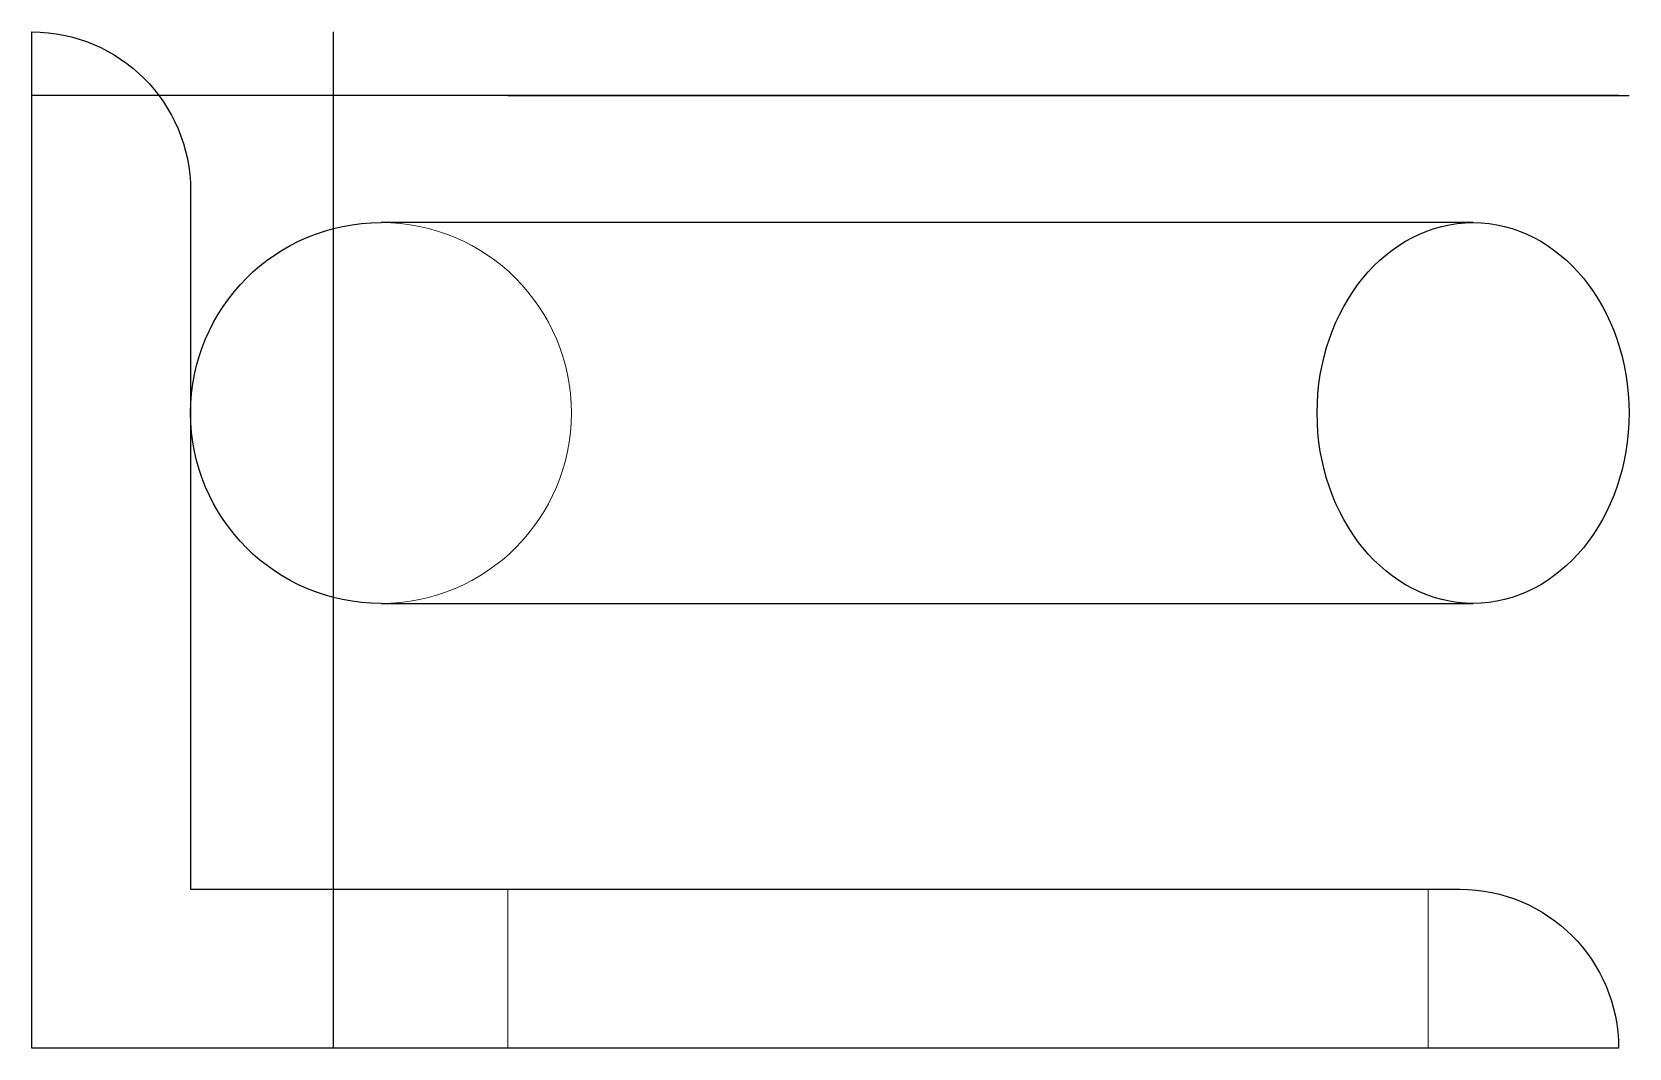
# Model space of a CAD drawing. Header units: millimetres. Extents: x -9.5 to 40.8, y -30 to 2.
import ezdxf
from ezdxf.lldxf.tags import DXFTag

# ---------------------------------------------------------------- set-up
doc = ezdxf.new("R2010")
doc.units = ezdxf.units.MM
for name, color, linetype, true_color in [('ORTHO$30', 7, 'Continuous', 0xffffff), ('ORTHO$32', 7, 'Continuous', 0xffffff), ('ORTHO$33', 7, 'Continuous', 0xffffff)]:
    doc.layers.add(name, color=color, linetype=linetype, true_color=true_color)
tags = doc.linetypes.add('DASHED', pattern=[25.72, 12.86, -12.86]).pattern_tags.tags
tags[6:7] = [DXFTag(74, 4), DXFTag(75, 0), DXFTag(340, '0'), DXFTag(46, 0.0), DXFTag(50, 0.0), DXFTag(44, 0.0), DXFTag(45, 0.0)]
tags[4:5] = [DXFTag(74, 4), DXFTag(75, 0), DXFTag(340, '0'), DXFTag(46, 0.0), DXFTag(50, 0.0), DXFTag(44, 0.0), DXFTag(45, 0.0)]

msp = doc.modelspace()

# ---------------------------------------------------------------- linework, layer by layer
at = {"layer": 'ORTHO$30', "color": 72, "linetype": 'Continuous', "lineweight": 25}
for p, q in [((40.5, 0, -170.3), (-9.5, 0, -170.3)), ((-9.5, 0, -170.3), (-9.5, 0, -110.3)), ((40.5, 0, -110.3), (-9.5, 0, -110.3)), ((-4.5, 0, 80), (-4.5, 0, -110.299)), ((31, 0, 137.32), (-0.702, 0, 92.045)), ((7.5, 0, -164.04), (7.5, 0, -156.556)), ((7.5, 0, -124.038), (7.5, 0, -116.557)), ((7.5, 0, -110.299), (7.5, 0, 80)), ((9.128, 0, 85.162), (40.829, 0, 130.437)), ((30, 0, -124.8), (10, 0, -124.8)), ((10, 0, -155.8), (30, 0, -155.8)), ((30, 0, -164.8), (10, 0, -164.8)), ((10, 0, -115.8), (30, 0, -115.8)), ((31, 0, 137.32), (40.829, 0, 130.437)), ((40.5, 0, -170.3), (40.5, 0, -110.3))]:
    msp.add_line(p, q, dxfattribs=at)
at = {"layer": 'ORTHO$30', "color": 53, "linetype": 'DASHED', "lineweight": 18}
for p, q in [((-4.5, 0, -165.271), (7.5, 0, -165.271)), ((-4.5, 0, -170.3), (-4.5, 0, -110.3)), ((7.5, 0, -165.271), (7.5, 0, -164.04)), ((7.5, 0, -156.556), (7.5, 0, -124.038)), ((7.5, 0, -116.557), (7.5, 0, -110.299))]:
    msp.add_line(p, q, dxfattribs=at)
at = {"layer": 'ORTHO$30', "color": 72, "linetype": 'Continuous', "lineweight": 25, "extrusion": (0, -1, 0)}
msp.add_arc((16.5, 80), 21, 145, 180, dxfattribs=at)
at = {"layer": 'ORTHO$30', "color": 72, "linetype": 'Continuous', "lineweight": 25, "extrusion": (0, 1, 0)}
for centre, radius, start, end in [((-10, -120.3), 4.5, 270, 90), ((-10, -160.3), 4.5, 270, 90), ((-16.5, 80), 9, 0, 35), ((-30, -120.3), 4.5, 90, 270), ((-30, -160.3), 4.5, 90, 270)]:
    msp.add_arc(centre, radius, start, end, dxfattribs=at)
at = {"layer": 'ORTHO$32', "color": 72, "linetype": 'Continuous', "lineweight": 25}
for p, q in [((-9.5, -30), (-9.5, 2)), ((-4.5, -3), (-4.5, -25)), ((4.213, -4), (1.5, -4)), ((35.915, -4), (4.213, -4)), ((1.5, -16), (4.213, -16)), ((4.213, -16), (35.915, -16)), ((-4.5, -25), (35.5, -25)), ((40.5, -30), (-9.5, -30))]:
    msp.add_line(p, q, dxfattribs=at)
at = {"layer": 'ORTHO$32', "color": 53, "linetype": 'DASHED', "lineweight": 18}
for p, q in [((5.5, -25), (5.5, -30)), ((34.5, -30), (34.5, -25))]:
    msp.add_line(p, q, dxfattribs=at)
at = {"layer": 'ORTHO$32', "color": 72, "linetype": 'Continuous', "lineweight": 25, "extrusion": (0, 0, -1)}
for centre, radius, start, end in [((9.5, -3), 5, 90, 180), ((-1.5, -10), 6, 0, 90), ((-1.5, -10), 6, 270, 0), ((-35.5, -30), 5, 90, 180)]:
    msp.add_arc(centre, radius, start, end, dxfattribs=at)
at = {"layer": 'ORTHO$32', "color": 53, "linetype": 'DASHED', "lineweight": 18, "extrusion": (0, 0, -1)}
msp.add_arc((-1.5, -10), 6, 90, 270, dxfattribs=at)
at = {"layer": 'ORTHO$32', "color": 72, "linetype": 'Continuous', "lineweight": 25}
msp.add_ellipse((35.915, -10), major_axis=(0, -6), ratio=0.819152, dxfattribs=at)
at = {"layer": 'ORTHO$33', "color": 72, "linetype": 'Continuous', "lineweight": 25}
for p, q in [((0, -30, -170.3), (0, 2, -170.3)), ((0, -30, -110.3), (0, 2, -110.3)), ((0, 2, -170.3), (0, 2, -110.3)), ((0, -4, 133.879), (0, -4, 88.604)), ((0, -4, 80), (0, -4, -110.299)), ((0, -4, 88.604), (0, -4, 80)), ((0, -16, -110.299), (0, -16, 80)), ((0, -16, 88.604), (0, -16, 133.879)), ((0, -16, 80), (0, -16, 88.604)), ((0, -30, -170.3), (0, -30, -110.3))]:
    msp.add_line(p, q, dxfattribs=at)
at = {"layer": 'ORTHO$33', "color": 72, "linetype": 'Continuous', "lineweight": 25, "extrusion": (-1, 0, 0)}
for start_param, end_param in [(1.570796, 3.141593), (0, 1.570796)]:
    msp.add_ellipse((0, -10, 133.879), major_axis=(0, -6), ratio=0.573576, start_param=start_param, end_param=end_param, dxfattribs=at)

doc.saveas('drawing.dxf')
